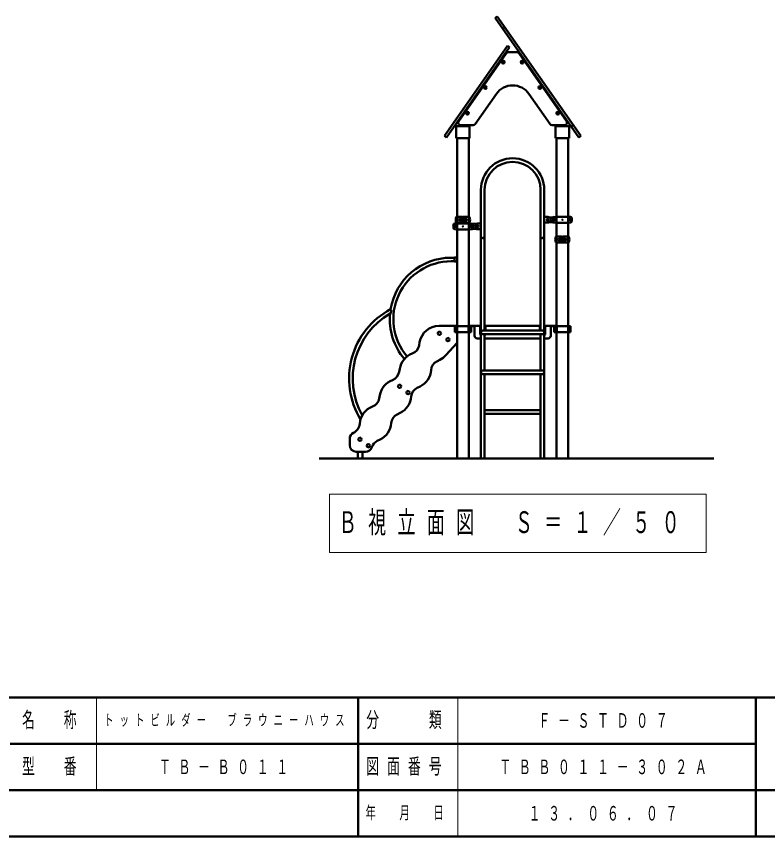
# Model space of a CAD drawing. Units: millimetres on the paper, scale 1:50. Extents: x -365 to 0, y -594 to 257.
# Drawn here: x -181.6 to -68.2, y -297 to -173.3 of the extents above; entities that cross this region are included whole.
import ezdxf

# ---------------------------------------------------------------- set-up
doc = ezdxf.new("R2010")
doc.units = ezdxf.units.MM
doc.linetypes.add('USER1', pattern=[4.5, 2.5, -2])
doc.layers.add('LY_1', color=140, linetype='Continuous', lineweight=50)
doc.styles.add('ＭＳ ゴシック', font='')
doc.styles.get('ＭＳ ゴシック').set_extended_font_data('MS Gothic')

msp = doc.modelspace()

# ---------------------------------------------------------------- linework, layer by layer
at = {"layer": 'LY_1'}
for p, q in [((-109.358, -173.509), (-109.047, -173.291)), ((-96.739, -191.531), (-109.358, -173.509)), ((-96.428, -191.313), (-109.047, -173.291)), ((-108.211, -175.148), (-107.9, -174.93)), ((-116.999, -191.313), (-107.478, -177.715)), ((-116.688, -191.531), (-107.167, -177.933)), ((-107.167, -177.933), (-107.478, -177.715)), ((-114.845, -189.073), (-107.703, -178.873)), ((-106.052, -178.703), (-107.376, -178.703)), ((-98.582, -189.073), (-105.724, -178.873)), ((-108.134, -180.093), (-108.214, -180.139)), ((-108.214, -180.139), (-108.214, -180.232)), ((-108.134, -180.278), (-108.214, -180.232)), ((-108.054, -180.139), (-108.134, -180.093)), ((-108.054, -180.232), (-108.134, -180.278)), ((-108.054, -180.139), (-108.054, -180.232)), ((-105.294, -180.093), (-105.374, -180.139)), ((-105.374, -180.139), (-105.374, -180.232)), ((-105.294, -180.278), (-105.374, -180.232)), ((-105.214, -180.139), (-105.294, -180.093)), ((-105.214, -180.232), (-105.294, -180.278)), ((-105.214, -180.139), (-105.214, -180.232)), ((-110.83, -183.943), (-110.91, -183.989)), ((-110.91, -183.989), (-110.91, -184.082)), ((-110.83, -184.128), (-110.91, -184.082)), ((-110.75, -183.989), (-110.83, -183.943)), ((-110.75, -184.082), (-110.83, -184.128)), ((-110.75, -183.989), (-110.75, -184.082)), ((-102.598, -183.943), (-102.678, -183.989)), ((-102.678, -183.989), (-102.678, -184.082)), ((-102.598, -184.128), (-102.678, -184.082)), ((-102.518, -183.989), (-102.598, -183.943)), ((-102.518, -184.082), (-102.598, -184.128)), ((-102.518, -183.989), (-102.518, -184.082)), ((-112.359, -189.532), (-109.171, -184.98)), ((-101.069, -189.532), (-104.256, -184.98)), ((-113.525, -187.793), (-113.605, -187.839)), ((-113.605, -187.839), (-113.605, -187.932)), ((-113.525, -187.978), (-113.605, -187.932)), ((-113.445, -187.839), (-113.525, -187.793)), ((-113.445, -187.932), (-113.525, -187.978)), ((-113.445, -187.839), (-113.445, -187.932)), ((-99.902, -187.793), (-99.982, -187.839)), ((-99.982, -187.839), (-99.982, -187.932)), ((-99.902, -187.978), (-99.982, -187.932)), ((-99.822, -187.839), (-99.902, -187.793)), ((-99.822, -187.932), (-99.902, -187.978)), ((-99.822, -187.839), (-99.822, -187.932)), ((-115.23, -191.669), (-115.23, -189.869)), ((-113.198, -189.869), (-115.23, -189.869)), ((-114.714, -189.651), (-114.714, -189.869)), ((-114.518, -189.703), (-112.686, -189.703)), ((-113.714, -189.703), (-113.714, -189.869)), ((-113.198, -191.669), (-113.198, -189.869)), ((-98.91, -189.703), (-100.741, -189.703)), ((-98.198, -189.869), (-100.23, -189.869)), ((-100.23, -191.669), (-100.23, -189.869)), ((-99.714, -189.703), (-99.714, -189.869)), ((-98.714, -189.869), (-99.714, -189.869)), ((-98.714, -189.651), (-98.714, -189.869)), ((-98.198, -191.669), (-98.198, -189.869)), ((-97.886, -189.892), (-97.575, -189.674)), ((-116.688, -191.531), (-116.999, -191.313)), ((-113.198, -191.669), (-115.23, -191.669)), ((-115.105, -239.959), (-115.105, -191.669)), ((-113.323, -239.959), (-113.323, -191.669)), ((-98.198, -191.669), (-100.23, -191.669)), ((-100.105, -239.959), (-100.105, -191.669)), ((-98.323, -239.959), (-98.323, -191.669)), ((-96.739, -191.531), (-96.428, -191.313)), ((-111.486, -239.959), (-111.486, -199.459)), ((-110.942, -220.687), (-110.942, -199.458)), ((-102.486, -220.687), (-102.486, -199.458)), ((-101.942, -239.959), (-101.942, -199.459)), ((-115.136, -203.509), (-114.284, -203.509)), ((-114.539, -203.773), (-114.579, -203.772)), ((-114.539, -203.959), (-114.539, -203.529)), ((-114.539, -203.959), (-114.539, -204.389)), ((-114.244, -203.549), (-114.244, -204.369)), ((-114.184, -203.549), (-114.184, -204.369)), ((-113.292, -203.509), (-114.144, -203.509)), ((-113.889, -203.959), (-113.889, -203.529)), ((-113.889, -203.773), (-113.849, -203.772)), ((-113.889, -203.959), (-113.889, -204.389)), ((-101.414, -203.519), (-101.942, -203.519)), ((-100.134, -203.509), (-101.161, -203.598)), ((-98.294, -203.509), (-100.134, -203.509)), ((-98.294, -203.509), (-97.978, -203.536)), ((-115.134, -204.509), (-115.449, -204.536)), ((-115.134, -204.409), (-114.284, -204.409)), ((-115.134, -204.509), (-113.293, -204.509)), ((-114.539, -204.144), (-114.579, -204.146)), ((-113.292, -204.409), (-114.144, -204.409)), ((-113.889, -204.144), (-113.849, -204.146)), ((-113.294, -204.509), (-112.267, -204.598)), ((-113.294, -205.409), (-112.267, -205.319)), ((-112.014, -204.519), (-111.486, -204.519)), ((-101.414, -204.399), (-101.942, -204.399)), ((-100.134, -204.409), (-101.161, -204.319)), ((-98.294, -204.409), (-100.134, -204.409)), ((-98.294, -204.409), (-97.978, -204.381)), ((-115.134, -205.409), (-115.449, -205.381)), ((-115.134, -205.409), (-113.293, -205.409)), ((-112.014, -205.399), (-111.485, -205.399)), ((-100.136, -206.509), (-99.284, -206.509)), ((-99.539, -206.959), (-99.539, -206.529)), ((-99.244, -206.549), (-99.244, -207.369)), ((-99.184, -206.549), (-99.184, -207.369)), ((-98.292, -206.509), (-99.144, -206.509)), ((-98.889, -206.959), (-98.889, -206.529)), ((-100.134, -207.409), (-99.284, -207.409)), ((-99.539, -206.773), (-99.579, -206.772)), ((-99.539, -207.144), (-99.579, -207.146)), ((-99.539, -206.959), (-99.539, -207.389)), ((-98.292, -207.409), (-99.144, -207.409)), ((-98.889, -206.773), (-98.849, -206.772)), ((-98.889, -206.959), (-98.889, -207.389)), ((-98.889, -207.144), (-98.849, -207.146)), ((-115.98, -209.687), (-115.486, -209.687)), ((-115.98, -210.231), (-115.486, -210.231)), ((-115.486, -209.639), (-115.105, -209.639)), ((-115.486, -209.639), (-115.105, -209.639)), ((-115.486, -209.639), (-115.486, -210.279)), ((-115.486, -209.639), (-115.486, -210.279)), ((-115.486, -210.279), (-115.105, -210.279)), ((-115.486, -210.279), (-115.105, -210.279)), ((-117.793, -219.959), (-115.105, -219.959)), ((-115.45, -220.023), (-115.45, -220.923)), ((-112.978, -220.023), (-115.45, -220.023)), ((-115.284, -220.023), (-115.284, -220.923)), ((-113.379, -220.023), (-113.379, -220.923)), ((-113.323, -219.959), (-111.614, -219.959)), ((-113.323, -220.023), (-112.464, -220.023)), ((-113.192, -220.023), (-113.192, -220.923)), ((-113.133, -220.023), (-113.133, -220.923)), ((-112.978, -220.023), (-112.978, -220.923)), ((-112.464, -220.019), (-112.464, -221.459)), ((-111.614, -221.259), (-111.614, -219.895)), ((-111.614, -219.895), (-111.486, -219.895)), ((-110.814, -219.895), (-110.942, -219.895)), ((-110.814, -220.687), (-110.814, -219.895)), ((-106.714, -219.959), (-110.814, -219.959)), ((-106.714, -219.959), (-102.614, -219.959)), ((-102.614, -220.687), (-102.614, -219.895)), ((-102.614, -219.895), (-102.486, -219.895)), ((-101.814, -219.895), (-101.942, -219.895)), ((-101.814, -220.309), (-101.814, -219.895)), ((-101.814, -221.259), (-101.814, -219.895)), ((-100.105, -219.959), (-101.814, -219.959)), ((-100.964, -220.019), (-100.964, -221.459)), ((-100.105, -220.023), (-100.964, -220.023)), ((-100.45, -220.023), (-100.45, -220.923)), ((-100.45, -220.023), (-97.978, -220.023)), ((-100.295, -220.023), (-100.295, -220.923)), ((-100.236, -220.023), (-100.236, -220.923)), ((-100.048, -220.023), (-100.048, -220.923)), ((-98.144, -220.023), (-98.144, -220.923)), ((-97.978, -220.023), (-97.978, -220.923)), ((-112.978, -220.923), (-115.45, -220.923)), ((-111.214, -220.687), (-106.714, -220.687)), ((-111.214, -221.231), (-106.714, -221.231)), ((-110.942, -226.687), (-110.942, -221.231)), ((-110.814, -221.259), (-110.814, -221.231)), ((-102.214, -220.687), (-106.714, -220.687)), ((-102.214, -221.231), (-106.714, -221.231)), ((-102.614, -221.259), (-102.614, -221.231)), ((-102.486, -226.687), (-102.486, -221.231)), ((-100.45, -220.923), (-97.978, -220.923)), ((-120.833, -222.92), (-120.746, -222.428)), ((-115.105, -222.532), (-116.77, -224.403)), ((-112.064, -221.859), (-111.486, -221.859)), ((-110.942, -221.859), (-106.714, -221.859)), ((-102.486, -221.859), (-106.714, -221.859)), ((-101.364, -221.859), (-101.942, -221.859)), ((-118.132, -225.319), (-117.683, -225.098)), ((-123.833, -226.92), (-123.746, -226.428)), ((-111.214, -226.687), (-106.714, -226.687)), ((-111.214, -227.231), (-106.714, -227.231)), ((-110.942, -239.959), (-110.942, -227.231)), ((-102.214, -226.687), (-106.714, -226.687)), ((-102.214, -227.231), (-106.714, -227.231)), ((-102.486, -239.959), (-102.486, -227.231)), ((-121.132, -229.319), (-120.683, -229.098)), ((-126.833, -230.92), (-126.746, -230.428)), ((-124.132, -233.319), (-123.683, -233.098)), ((-110.942, -232.687), (-106.714, -232.687)), ((-110.942, -233.231), (-106.714, -233.231)), ((-102.486, -232.687), (-106.714, -232.687)), ((-102.486, -233.231), (-106.714, -233.231)), ((-131.299, -237.959), (-131.299, -236.994)), ((-127.132, -237.319), (-126.683, -237.098)), ((-130.299, -238.959), (-128.899, -238.959)), ((-130.064, -239.959), (-130.064, -238.959)), ((-129.384, -239.959), (-129.384, -238.959)), ((-130, -276), (-130, -297)), ((-70, -276), (-70, -297)), ((-182.5, -283), (-70, -283)), ((-237.5, -290), (0, -290))]:
    msp.add_line(p, q, dxfattribs=at)
at = {"layer": 'LY_1', "color": 7, "lineweight": 13}
for p, q in [((-100.549, -204.143), (-100.549, -203.774)), ((-100.179, -203.774), (-100.549, -203.774)), ((-98.249, -203.774), (-97.879, -203.774)), ((-97.879, -204.143), (-97.879, -203.774)), ((-115.549, -205.143), (-115.549, -204.774)), ((-115.179, -204.774), (-115.549, -204.774)), ((-115.179, -205.143), (-115.549, -205.143)), ((-113.249, -204.774), (-112.879, -204.774)), ((-113.249, -205.143), (-112.879, -205.143)), ((-112.879, -205.143), (-112.879, -204.774)), ((-100.179, -204.143), (-100.549, -204.143)), ((-98.249, -204.143), (-97.879, -204.143)), ((-134.332, -245.368), (-134.332, -254.168)), ((-77.532, -245.368), (-134.332, -245.368)), ((-77.532, -254.168), (-77.532, -245.368)), ((-134.332, -254.168), (-77.532, -254.168)), ((-169.5, -276), (-169.5, -290)), ((-115, -276), (-115, -297))]:
    msp.add_line(p, q, dxfattribs=at)
at = {"layer": 'LY_1', "color": 7}
for p, q in [((-76.373, -239.959), (-135.905, -239.959)), ((-365, -276), (0, -276)), ((-365, -297), (0, -297))]:
    msp.add_line(p, q, dxfattribs=at)
at = {"layer": 'LY_1', "color": 7, "lineweight": 13}
for centre, radius in [((-108.134, -180.186), 0.24), ((-108.134, -180.186), 0.11), ((-105.294, -180.186), 0.24), ((-105.294, -180.186), 0.11), ((-110.83, -184.036), 0.24), ((-110.83, -184.036), 0.11), ((-102.598, -184.036), 0.24), ((-102.598, -184.036), 0.11), ((-113.525, -187.886), 0.24), ((-113.525, -187.886), 0.11), ((-99.902, -187.886), 0.24), ((-99.902, -187.886), 0.11), ((-100.364, -203.959), 0.185), ((-100.364, -203.959), 0.1), ((-99.214, -203.959), 0.1), ((-98.064, -203.959), 0.185), ((-98.064, -203.959), 0.1), ((-115.364, -204.959), 0.185), ((-115.364, -204.959), 0.1), ((-114.214, -204.959), 0.1), ((-113.064, -204.959), 0.185), ((-113.064, -204.959), 0.1), ((-117.764, -221.079), 0.171), ((-116.484, -222.039), 0.171), ((-123.764, -229.079), 0.171), ((-122.484, -230.039), 0.171), ((-129.764, -237.079), 0.171), ((-128.484, -238.039), 0.171)]:
    msp.add_circle(centre, radius, dxfattribs=at)
at = {"layer": 'LY_1'}
for centre, radius in [((-108.134, -180.186), 0.21), ((-105.294, -180.186), 0.21), ((-110.83, -184.036), 0.21), ((-102.598, -184.036), 0.21), ((-113.525, -187.886), 0.21), ((-99.902, -187.886), 0.21), ((-101.414, -203.959), 0.15), ((-112.014, -204.959), 0.15), ((-117.764, -221.079), 0.25), ((-116.484, -222.039), 0.25), ((-123.764, -229.079), 0.25), ((-122.484, -230.039), 0.25), ((-129.764, -237.079), 0.25), ((-128.484, -238.039), 0.25)]:
    msp.add_circle(centre, radius, dxfattribs=at)
at = {"layer": 'LY_1', "color": 7, "linetype": 'USER1', "lineweight": 13}
for centre in [(-108.134, -180.186), (-105.294, -180.186), (-110.83, -184.036), (-102.598, -184.036), (-113.525, -187.886), (-99.902, -187.886)]:
    msp.add_circle(centre, 0.125, dxfattribs=at)
at = {"layer": 'LY_1'}
for centre, radius, start, end in [((-107.376, -179.103), 0.4, 90, 145), ((-107.376, -179.103), 0.4, 90, 145), ((-106.052, -179.103), 0.4, 35, 90), ((-106.714, -186.7), 3, 35, 145), ((-114.518, -189.303), 0.4, 145, 270), ((-98.91, -189.303), 0.4, 270, 35), ((-112.686, -189.303), 0.4, 270, 325), ((-100.741, -189.303), 0.4, 215, 270), ((-106.714, -199.459), 4.772, 0, 180), ((-106.714, -199.459), 4.228, 0, 180), ((-114.162, -203.959), 1.122, 159.19706, 200.80294), ((-115.136, -203.589), 0.08, 90, 159.19706), ((-114.585, -203.959), 0.187, 88, 272), ((-114.519, -203.529), 0.02, 90, 180), ((-114.284, -203.549), 0.04, 0, 90), ((-114.144, -203.549), 0.04, 90, 180), ((-113.909, -203.529), 0.02, 0, 90), ((-113.842, -203.959), 0.187, 268, 92), ((-113.292, -203.589), 0.08, 20.80294, 90), ((-114.266, -203.959), 1.122, 339.19706, 20.80294), ((-101.414, -203.959), 0.44, 270, 90), ((-99.664, -203.959), 1, 163.80375, 196.19625), ((-100.432, -203.735), 0.2, 95, 163.80375), ((-97.995, -203.735), 0.2, 16.19625, 85), ((-98.764, -203.959), 1, 343.80375, 16.19625), ((-114.664, -204.959), 1, 163.80375, 196.19625), ((-115.432, -204.735), 0.2, 95, 163.80375), ((-115.432, -205.182), 0.2, 196.19625, 265), ((-115.136, -204.329), 0.08, 200.80294, 270), ((-114.519, -204.389), 0.02, 180, 270), ((-114.284, -204.369), 0.04, 270, 0), ((-114.144, -204.369), 0.04, 180, 270), ((-113.909, -204.389), 0.02, 270, 0), ((-113.292, -204.329), 0.08, 270, 339.19706), ((-112.995, -204.735), 0.2, 16.19625, 85), ((-112.995, -205.182), 0.2, 275, 343.80375), ((-113.764, -204.959), 1, 343.80375, 16.19625), ((-112.014, -204.959), 0.44, 90, 270), ((-100.432, -204.182), 0.2, 196.19625, 265), ((-97.995, -204.182), 0.2, 275, 343.80375), ((-99.162, -206.959), 1.122, 159.19706, 200.80294), ((-100.136, -206.589), 0.08, 90, 159.19706), ((-99.519, -206.529), 0.02, 90, 180), ((-99.284, -206.549), 0.04, 0, 90), ((-99.144, -206.549), 0.04, 90, 180), ((-98.909, -206.529), 0.02, 0, 90), ((-98.292, -206.589), 0.08, 20.80294, 90), ((-99.266, -206.959), 1.122, 339.19706, 20.80294), ((-111.214, -206.959), 0.272, 0, 180), ((-102.214, -206.959), 0.272, 0, 180), ((-100.136, -207.329), 0.08, 200.80294, 270), ((-99.585, -206.959), 0.187, 88, 272), ((-99.519, -207.389), 0.02, 180, 270), ((-99.284, -207.369), 0.04, 270, 0), ((-99.144, -207.369), 0.04, 180, 270), ((-98.909, -207.389), 0.02, 270, 0), ((-98.842, -206.959), 0.187, 268, 92), ((-98.292, -207.329), 0.08, 270, 339.19706), ((-115.98, -218.959), 9.272, 90, 170.64974), ((-115.98, -218.959), 8.728, 90, 220.1937), ((-119.518, -227.915), 11.872, 118.20022, 211.29269), ((-125.468, -217.75), 0.452, 304.24238, 41.23672), ((-119.518, -227.915), 11.328, 120.18487, 209.3103), ((-115.98, -218.959), 9.272, 174.82936, 220.38267), ((-117.793, -222.959), 3, 90, 170), ((-112.404, -220.019), 0.06, 90, 180), ((-101.024, -220.019), 0.06, 0, 90), ((-111.214, -220.959), 0.5, 216.8699, 237.04363), ((-111.214, -221.069), 0.38, 135.70796, 224.29204), ((-111.214, -220.959), 0.272, 90, 270), ((-111.214, -220.959), 0.5, 302.95637, 323.1301), ((-102.214, -220.959), 0.5, 216.8699, 237.04363), ((-102.214, -220.959), 0.272, 270, 90), ((-102.214, -221.069), 0.38, 315.70796, 44.29204), ((-102.214, -220.959), 0.5, 302.95637, 323.1301), ((-112.064, -221.459), 0.4, 180, 270), ((-101.364, -221.459), 0.4, 270, 0), ((-122.408, -222.642), 1.6, 290.57944, 350), ((-120.791, -226.949), 3, 110.57944, 170), ((-119.011, -222.408), 3, 296.2602, 318.31733), ((-117.424, -226.754), 1.6, 116.2602, 175.68077), ((-125.408, -226.642), 1.6, 290.57944, 350), ((-122.011, -226.408), 3, 296.2602, 355.68077), ((-111.214, -226.959), 0.272, 90, 270), ((-102.214, -226.959), 0.272, 270, 90), ((-123.791, -230.949), 3, 110.57944, 170), ((-120.424, -230.754), 1.6, 116.2602, 175.68077), ((-128.408, -230.642), 1.6, 290.57944, 350), ((-125.011, -230.408), 3, 296.2602, 355.68077), ((-126.791, -234.949), 3, 110.57944, 176.01746), ((-123.424, -234.754), 1.6, 116.2602, 175.68077), ((-131.38, -234.629), 1.6, 294.58333, 356.01746), ((-128.011, -234.408), 3, 296.2602, 355.68077), ((-130.299, -236.994), 1, 114.58333, 180), ((-126.424, -238.754), 1.6, 116.2602, 162.18188), ((-130.299, -237.959), 1, 180, 270), ((-128.899, -237.959), 1, 270, 342.18188)]:
    msp.add_arc(centre, radius, start, end, dxfattribs=at)
at = {"layer": 'LY_1', "color": 7, "lineweight": 13}
for centre, start, end in [((-102.739, -203.959), 355.87048, 4.12952), ((-95.688, -203.959), 175.87048, 184.12952), ((-117.739, -204.959), 355.87048, 4.12952), ((-110.688, -204.959), 175.87048, 184.12952)]:
    msp.add_arc(centre, 2.567, start, end, dxfattribs=at)

# ---------------------------------------------------------------- texts
at = {"layer": 'LY_1', "color": 7, "style": 'ＭＳ ゴシック'}
for s, insert, char_height, attachment_point in [('\\T1.64;\\W0.6;Ｂ視立面図\u3000Ｓ＝１／５０', (-132.932, -249.768), 3.299, 4), ('\\T1.64;\\W0.6;名\u3000称', (-176, -279.5), 2.346, 5), ('\\T1.64;\\W0.6;トットビルダー\u3000ブラウニーハウス', (-149.75, -279.5), 1.686, 5), ('\\T1.64;\\W0.6;分\u3000\u3000類', (-122.5, -279.5), 2.346, 5), ('\\T1.64;\\W0.6;Ｆ－ＳＴＤ０７', (-92.5, -279.5), 2.199, 5), ('\\T1.64;\\W0.6;型\u3000番', (-176, -286.5), 2.346, 5), ('\\T1.64;\\W0.6;ＴＢ－Ｂ０１１', (-149.75, -286.5), 2.199, 5), ('\\T1.64;\\W0.6;図面番号', (-122.5, -286.5), 2.346, 5), ('\\T1.64;\\W0.6;ＴＢＢ０１１－３０２Ａ', (-92.5, -286.5), 2.199, 5), ('\\T1.64;\\W0.6;年\u3000月\u3000日', (-122.5, -293.5), 1.906, 5), ('\\T1.64;\\W0.6;１３．０６．０７', (-92.5, -293.5), 2.199, 5)]:
    msp.add_mtext(s, dxfattribs=dict(at, insert=insert, char_height=char_height, attachment_point=attachment_point))

doc.saveas('drawing.dxf')
